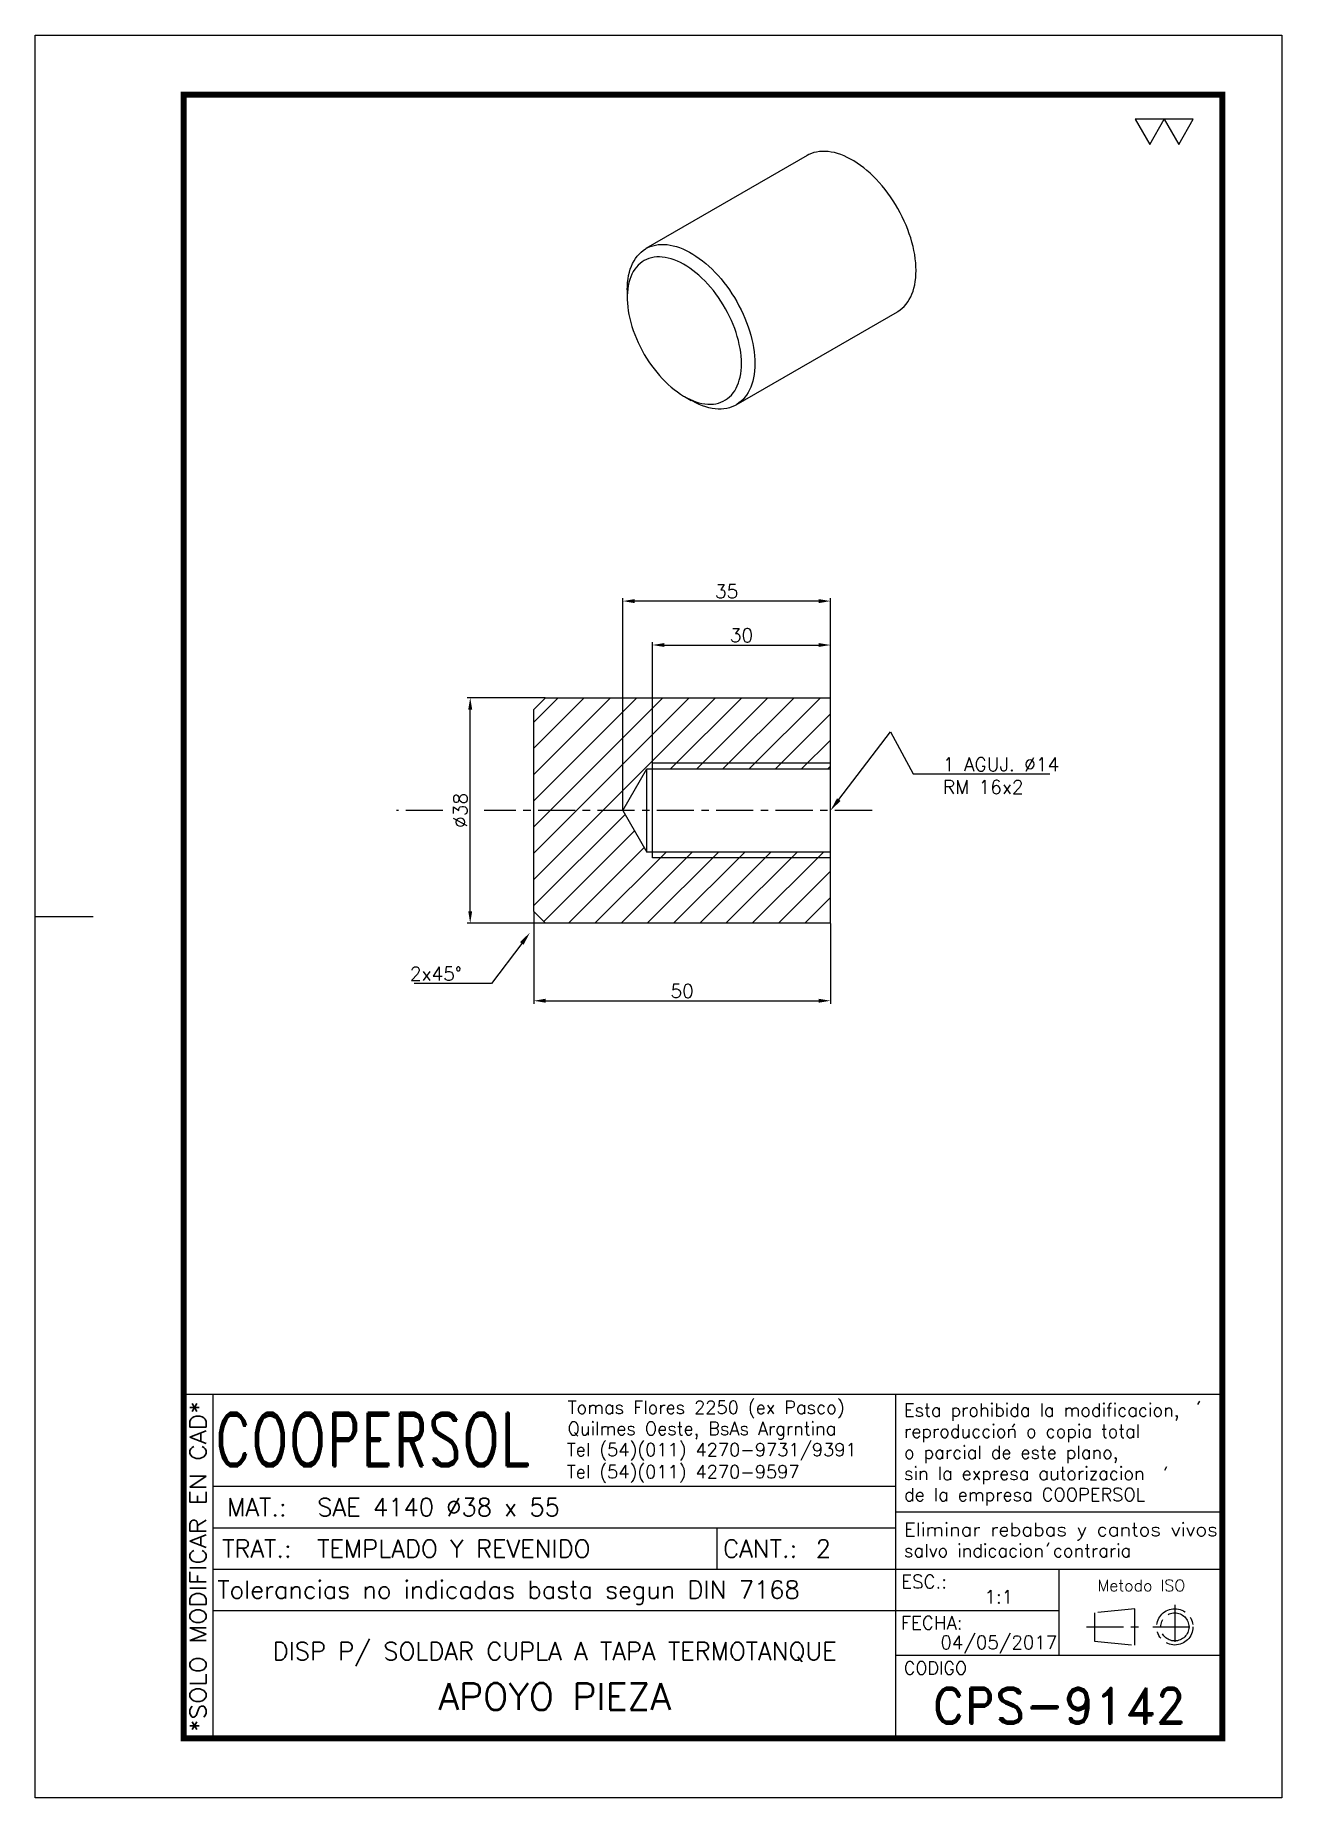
# Model space of a CAD drawing. Extents: x 0 to 210, y 0 to 297.
import ezdxf
from ezdxf import colors
from ezdxf.entities.mleader import LeaderData, LeaderLine
from ezdxf.enums import TextEntityAlignment as Align
from ezdxf.math import Vec2, Vec3

# ---------------------------------------------------------------- set-up
doc = ezdxf.new("R2010")
doc.units = 0
doc.header["$LTSCALE"] = 5
doc.header["$MEASUREMENT"] = 0
doc.linetypes.add('CENTER', pattern=[2, 1.25, -0.25, 0.25, -0.25])
doc.layers.get('0').update_dxf_attribs({"linetype": 'CONTINUOUS'})
doc.layers.get('DEFPOINTS').update_dxf_attribs({"linetype": 'CONTINUOUS'})
for name, color, linetype in [('1', 1, 'CENTER'), ('CL', 1, 'CENTER'), ('CO', 3, 'CONTINUOUS'), ('FI', 1, 'CONTINUOUS'), ('RY', 5, 'CONTINUOUS')]:
    doc.layers.add(name, color=color, linetype=linetype)
doc.styles.add('ROMAND', font='ROMAND')
doc.styles.add('ROMANS', font='ROMANS.SHX')
doc.dimstyles.new('1', dxfattribs={"dimtxt": 2.3, "dimasz": 2, "dimexe": 0.5, "dimexo": 0.0625, "dimgap": 0.5, "dimtad": 1, "dimdec": 4, "dimdsep": 46, "dimtxsty": 'ROMANS', "dimcen": -2, "dimclrt": 7, "dimadec": 0, "dimazin": 0, "dimtfac": 0.869565, "dimtdec": 4, "dimtmove": 0, "dimatfit": 3, "dimfxl": 1, "dimtolj": 1, "dimarcsym": 0})

# ---------------------------------------------------------------- blocks, each defined once
blk = doc.blocks.new('A4G')
blk.add_line((0, 148.5), (9.75, 148.5))
blk.add_lwpolyline([(0, 297), (210, 297), (210, 0), (0, 0)], close=True)
at = {"const_width": 1}
blk.add_lwpolyline([(25, 287), (200, 287), (200, 10), (25, 10)], close=True, dxfattribs=at)
blk = doc.blocks.new('COOPERSOLROT-02')
for p, q in [((0, 58), (175, 58)), ((0, 0), (0, 58)), ((5, 0), (5, 58)), ((120, 0), (120, 58)), ((175, 0), (175, 58)), ((5, 42.5), (120, 42.5)), ((120, 38.19), (175, 38.19)), ((5, 35.5), (120, 35.5)), ((89.89, 28.5), (89.89, 35.5)), ((5, 28.5), (175, 28.5)), ((147.5, 14), (147.5, 28.5)), ((147.5, 21.5), (5, 21.5)), ((120, 14), (175, 14)), ((0, 0), (175, 0))]:
    blk.add_line(p, q)
at = {"color": 1, "linetype": 'CENTER'}
blk.add_line((166.98, 22.51), (166.98, 15.06), dxfattribs=at)
for points in [[(152.09, 18.79), (161.93, 18.79)], [(163.26, 18.79), (170.71, 18.79)]]:
    blk.add_lwpolyline(points, dxfattribs=at)
at = {"layer": '1'}
for points in [[(170.85, 56.26), (171.21, 56.85)], [(139.66, 52.43), (140.02, 53.02)], [(165.28, 45.22), (165.64, 45.81)], [(145.46, 32.42), (145.82, 33.01)]]:
    blk.add_lwpolyline(points, dxfattribs=at)
blk.add_lwpolyline([(160.25, 18.79), (160.25, 21.83), (153.47, 21.16), (153.47, 16.41), (160.25, 15.74)], close=True, dxfattribs=at)
for radius in [3.05, 2.37]:
    blk.add_circle((166.98, 18.79), radius, dxfattribs=at)
at = {"style": 'ROMANS', "width": 0.996387}
blk.add_text('*SOLO MODIFICAR EN CAD*', height=2.7, rotation=90, dxfattribs=at).set_placement((3.77, 1.09), (3.77, 56.81), align=Align.FIT)
at = {"style": 'ROMAND', "width": 0.75}
blk.add_text('COOPERSOL', height=9, dxfattribs=at).set_placement((5.26, 45.85))
at = {"style": 'ROMANS'}
for s, p in [('MAT.:', (7.32, 37.47)), ('TRAT.:', (6.5, 30.47)), ('CANT.:', (90.89, 30.47)), ('Tolerancias no indicadas basta segun DIN 7168', (5.7, 23.56))]:
    blk.add_text(s, height=3, dxfattribs=at).set_placement(p)
for tag, height, style, p in [('CONJUNTO', 2.3, 'ROMANS', (62.5, 17.5)), ('SUBCONJUNTO', 3, 'ROMANS', (62.5, 11.5)), ('DENOMINACION', 4.5, 'ROMANS', (62.5, 4.75)), ('COD-PLA', 6, 'ROMAND', (147.5, 5.5))]:
    blk.add_attdef(tag, text='', height=height, dxfattribs=dict(style=style)).set_placement(p, align=Align.MIDDLE)
at = {"layer": '1', "style": 'ROMANS'}
for s, height, p in [('Tomas Flores 2250 (ex Pasco)', 2.2, (64.69, 54.68)), ('Esta prohibida la modificacion,', 2.2, (121.36, 54.23)), ('Quilmes Oeste, BsAs Argrntina', 2.2, (64.69, 51.12)), ('reproduccion o copia total', 2.2, (121.36, 50.67)), ('Tel (54)(011) 4270-9731/9391', 2.2, (64.55, 47.56)), ('o parcial de este plano,', 2.2, (121.36, 47.11)), ('Tel (54)(011) 4270-9597', 2.2, (64.55, 43.83)), ('sin la expresa autorizacion ', 2.2, (121.36, 43.55)), ('de la empresa COOPERSOL', 2.2, (121.36, 39.99)), ('salvo indicacion contraria', 2.2, (121.36, 30.54)), ('ESC.:', 2.25, (120.89, 25.29)), ('FECHA:', 2.25, (120.81, 18.36)), ('CODIGO', 2.16, (121.33, 10.78))]:
    blk.add_text(s, height=height, dxfattribs=at).set_placement(p)
at = {"layer": '1', "style": 'ROMANS', "width": 0.96139}
blk.add_text('Eliminar rebabas y cantos vivos', height=2.2, dxfattribs=at).set_placement((121.34, 34.1), (174.21, 34.1), align=Align.FIT)
at = {"layer": '1', "style": 'ROMANS'}
blk.add_text('Metodo ISO', height=1.948, dxfattribs=at).set_placement((161.34, 25.77), align=Align.MIDDLE)
for tag, p in [('MAT', (22.51, 37.47)), ('TRAT', (22.51, 30.47)), ('CANT', (106.49, 30.47))]:
    blk.add_attdef(tag, p, '', height=3, dxfattribs=at)
for tag, p in [('ESC', (137.33, 22.73)), ('FECHA', (137.33, 15.06))]:
    blk.add_attdef(tag, text='', height=2.25, dxfattribs=at).set_placement(p, align=Align.CENTER)
blk = doc.blocks.new('*D6')
at = {"layer": 'CO', "color": 0, "lineweight": -2}
for p, q in [((83.98, 149.31), (83.98, 133.8)), ((133.98, 147.31), (133.98, 133.8)), ((85.98, 134.3), (131.98, 134.3))]:
    blk.add_line(p, q, dxfattribs=at)
at = {"layer": 'CO', "color": 0}
for points in [[(85.98, 134.64), (85.98, 133.97), (83.98, 134.3)], [(131.98, 134.64), (131.98, 133.97), (133.98, 134.3)]]:
    blk.add_solid(points, dxfattribs=at)
at = {"layer": 'DEFPOINTS', "color": 0}
for p in [(83.98, 149.37), (133.98, 147.37), (133.98, 134.3)]:
    blk.add_point(p, dxfattribs=at)
at = {"layer": 'CO', "color": 7, "insert": (108.98, 135.95), "char_height": 2.3, "attachment_point": 5, "style": 'ROMANS'}
blk.add_mtext('\\A1;50', dxfattribs=at)
blk = doc.blocks.new('*D7')
at = {"layer": 'CO', "color": 0, "lineweight": -2}
for p, q in [((103.98, 174.43), (103.98, 194.75)), ((105.98, 194.25), (131.98, 194.25)), ((133.98, 185.43), (133.98, 194.75))]:
    blk.add_line(p, q, dxfattribs=at)
at = {"layer": 'CO', "color": 0}
for points in [[(105.98, 194.58), (105.98, 193.92), (103.98, 194.25)], [(131.98, 194.58), (131.98, 193.92), (133.98, 194.25)]]:
    blk.add_solid(points, dxfattribs=at)
at = {"layer": 'DEFPOINTS', "color": 0}
for p in [(133.98, 194.25), (133.98, 185.37), (103.98, 174.37)]:
    blk.add_point(p, dxfattribs=at)
at = {"layer": 'CO', "color": 7, "insert": (118.98, 195.9), "char_height": 2.3, "attachment_point": 5, "style": 'ROMANS'}
blk.add_mtext('\\A1;30', dxfattribs=at)
blk = doc.blocks.new('*D8')
at = {"layer": 'CO', "color": 0, "lineweight": -2}
for p, q in [((98.98, 166.43), (98.98, 202.15)), ((133.98, 185.43), (133.98, 202.15)), ((131.98, 201.65), (100.98, 201.65))]:
    blk.add_line(p, q, dxfattribs=at)
at = {"layer": 'CO', "color": 0}
for points in [[(100.98, 201.98), (100.98, 201.31), (98.98, 201.65)], [(131.98, 201.98), (131.98, 201.31), (133.98, 201.65)]]:
    blk.add_solid(points, dxfattribs=at)
at = {"layer": 'DEFPOINTS', "color": 0}
for p in [(98.98, 201.65), (133.98, 185.37), (98.98, 166.37)]:
    blk.add_point(p, dxfattribs=at)
at = {"layer": 'CO', "color": 7, "insert": (116.48, 203.3), "char_height": 2.3, "attachment_point": 5, "style": 'ROMANS'}
blk.add_mtext('\\A1;35', dxfattribs=at)
blk = doc.blocks.new('*D9')
at = {"layer": 'CO', "color": 0, "lineweight": -2}
for p, q in [((85.92, 185.37), (72.78, 185.37)), ((73.28, 149.37), (73.28, 183.37)), ((85.92, 147.37), (72.78, 147.37))]:
    blk.add_line(p, q, dxfattribs=at)
at = {"layer": 'CO', "color": 0}
for points in [[(72.95, 183.37), (73.61, 183.37), (73.28, 185.37)], [(72.95, 149.37), (73.61, 149.37), (73.28, 147.37)]]:
    blk.add_solid(points, dxfattribs=at)
at = {"layer": 'DEFPOINTS', "color": 0}
for p in [(73.28, 185.37), (85.98, 185.37), (85.98, 147.37)]:
    blk.add_point(p, dxfattribs=at)
at = {"layer": 'CO', "color": 7, "insert": (71.63, 166.37), "char_height": 2.3, "attachment_point": 5, "rotation": 90, "style": 'ROMANS'}
blk.add_mtext('\\A1;%%C38', dxfattribs=at)

msp = doc.modelspace()

# ---------------------------------------------------------------- hatches: boundary and pattern name
at = {"layer": 'RY'}
h = msp.add_hatch(dxfattribs=at)
h.set_pattern_fill('ANSI31', color=256, scale=25, style=0)
h.set_pattern_definition([(45, (12750.426, -11905.4418), (-2.2097087, 2.2097087), [])])
h.paths.add_polyline_path([(133.98243, 185.36796), (85.98243, 185.36796), (83.98243, 183.36796), (83.98243, 166.36796), (98.98243, 166.36796), (103.02388, 173.36796), (103.98243, 173.36796), (103.98243, 174.36796), (133.98243, 174.36796)])
h.paths.add_polyline_path([(133.98243, 158.36796), (103.98243, 158.36796), (103.98243, 159.36796), (103.02388, 159.36796), (98.98243, 166.36796), (83.98243, 166.36796), (83.98243, 149.36796), (85.98243, 147.36796), (133.98243, 147.36796)])
h.paths.add_polyline_path([(133.98243, 159.36796), (103.98243, 159.36796), (103.98243, 158.36796), (133.98243, 158.36796)], flags=17)
h.paths.add_polyline_path([(133.98243, 174.36796), (103.98243, 174.36796), (103.98243, 173.36796), (133.98243, 173.36796)], flags=17)

# ---------------------------------------------------------------- linework, layer by layer
for p, q in [((83.98243, 183.36796), (85.98243, 185.36796)), ((85.98243, 185.36796), (133.98243, 185.36796)), ((133.98243, 147.36796), (133.98243, 185.36796)), ((83.98243, 149.36796), (83.98243, 183.36796)), ((98.98243, 166.36796), (103.02388, 173.36796)), ((103.02388, 173.36796), (133.98243, 173.36796)), ((103.02388, 159.36796), (103.02388, 173.36796)), ((98.98243, 166.36796), (103.02388, 159.36796)), ((133.98243, 159.36796), (103.02388, 159.36796)), ((85.98243, 147.36796), (83.98243, 149.36796)), ((133.98243, 147.36796), (85.98243, 147.36796))]:
    msp.add_line(p, q)
at = {"layer": 'CL'}
for p, q in [((68.68668, 166.36796), (60.86368, 166.36796)), ((140.97328, 166.36796), (75.62353, 166.36796))]:
    msp.add_line(p, q, dxfattribs=at)
at = {"layer": 'CO'}
for points in [[(187.74912, 278.60654), (190.19327, 282.83994), (185.30497, 282.83994)], [(192.63743, 278.60654), (195.08158, 282.83994), (190.19327, 282.83994)]]:
    msp.add_lwpolyline(points, close=True, dxfattribs=at)
at = {"layer": 'FI'}
for p, q in [((130.04007, 276.7284), (102.88717, 261.05336)), ((99.73853, 254.09412), (99.73853, 252.78787)), ((118.08593, 234.72547), (145.23883, 250.40051)), ((109.35362, 236.13224), (110.4848, 235.47901)), ((103.98243, 174.36796), (133.98243, 174.36796)), ((103.98243, 158.36796), (103.98243, 174.36796)), ((133.98243, 158.36796), (103.98243, 158.36796))]:
    msp.add_line(p, q, dxfattribs=at)
at = {"layer": 'FI', "flags": 128}
for points in [[(148.38748, 257.35975), (148.37322, 258.0069), (148.33051, 258.66879), (148.25944, 259.34366), (148.16022, 260.02973), (148.03309, 260.72516), (147.8784, 261.42813), (147.69656, 262.13676), (147.48805, 262.84918), (147.25342, 263.5635), (146.9933, 264.27781), (146.70837, 264.99024), (146.3994, 265.69888), (146.06719, 266.40187), (145.71264, 267.09733), (145.33667, 267.78342), (144.9403, 268.45832), (144.52456, 269.12025), (144.09057, 269.76744), (143.63947, 270.39819), (143.17246, 271.01081), (142.69077, 271.60368), (142.19569, 272.17524), (141.68853, 272.72396), (141.17063, 273.2484), (140.64337, 273.74715), (140.10814, 274.2189), (139.56637, 274.6624), (139.01948, 275.07647), (138.46894, 275.46001), (137.91619, 275.812), (137.36271, 276.13152), (136.80997, 276.41771), (136.25942, 276.66981), (135.71254, 276.88717), (135.17076, 277.06919), (134.63553, 277.2154), (134.10827, 277.32541), (133.59037, 277.39893), (133.08321, 277.43577), (132.58813, 277.43582), (132.10645, 277.39908), (131.63944, 277.32566), (131.18834, 277.21574), (130.75434, 277.06963), (130.33861, 276.8877), (130.04007, 276.7284)], [(99.73853, 254.09412), (99.75278, 254.72482), (99.79549, 255.33739), (99.86656, 255.93021), (99.96579, 256.50171), (100.09292, 257.05037), (100.2476, 257.57473), (100.42945, 258.07341), (100.63796, 258.54509), (100.87258, 258.98851), (101.13271, 259.4025), (101.41763, 259.78595), (101.72661, 260.13786), (102.05881, 260.45729), (102.41337, 260.74339), (102.78933, 260.99541), (103.18571, 261.21266), (103.60144, 261.39459), (104.03543, 261.54071), (104.48654, 261.65062), (104.95355, 261.72404), (105.43523, 261.76078), (105.93031, 261.76073), (106.43747, 261.7239), (106.95537, 261.65038), (107.48263, 261.54037), (108.01786, 261.39415), (108.55964, 261.21213), (109.10652, 260.99478), (109.65707, 260.74267), (110.20981, 260.45648), (110.76329, 260.13696), (111.31604, 259.78497), (111.86658, 259.40143), (112.41347, 258.98736), (112.95524, 258.54387), (113.49047, 258.07212), (114.01773, 257.57336), (114.53563, 257.04893), (115.04279, 256.50021), (115.53787, 255.92865), (116.01956, 255.33577), (116.48657, 254.72315), (116.93767, 254.09241), (117.37166, 253.44521), (117.7874, 252.78329), (118.18377, 252.10838), (118.55973, 251.42229), (118.91429, 250.72683), (119.2465, 250.02385), (119.55547, 249.3152), (119.8404, 248.60278), (120.10052, 247.88846), (120.33515, 247.17415), (120.54366, 246.46173), (120.7255, 245.7531), (120.88019, 245.05013), (121.00732, 244.35469), (121.10654, 243.66863), (121.17761, 242.99376), (121.22032, 242.33187), (121.23457, 241.68472)], [(118.97183, 241.68472), (118.95748, 242.29943), (118.91448, 242.92888), (118.84294, 243.57119), (118.74309, 244.22443), (118.61522, 244.88666), (118.45972, 245.55591), (118.27704, 246.23017), (118.06774, 246.90743), (117.83244, 247.58567), (117.57184, 248.26287), (117.28671, 248.93701), (116.97792, 249.60607), (116.64637, 250.26806), (116.29307, 250.921), (115.91906, 251.56295), (115.52546, 252.19198), (115.11344, 252.80622), (114.68425, 253.40384), (114.23914, 253.98305), (113.77947, 254.54213), (113.30658, 255.0794), (112.82191, 255.59327), (112.32689, 256.0822), (111.823, 256.54473), (111.31175, 256.97947), (110.79465, 257.38514), (110.27326, 257.76053), (109.74913, 258.1045), (109.22383, 258.41604), (108.69892, 258.69421), (108.17596, 258.93819), (107.65653, 259.14724), (107.14216, 259.32075), (106.6344, 259.4582), (106.13476, 259.55916), (105.64473, 259.62336), (105.16577, 259.65058), (104.69932, 259.64076), (104.24676, 259.59391), (103.80945, 259.51019), (103.38868, 259.38983), (102.98573, 259.23321), (102.60178, 259.04078), (102.23799, 258.81312), (101.89544, 258.55091), (101.57515, 258.25494), (101.27808, 257.92608), (101.00511, 257.56532), (100.75706, 257.17373), (100.53468, 256.75248), (100.33862, 256.30284), (100.16946, 255.82614), (100.02773, 255.3238), (99.91382, 254.79732), (99.8281, 254.24828), (99.77081, 253.67832), (99.74212, 253.08912), (99.74212, 252.48246), (99.77081, 251.86015), (99.8281, 251.22403), (99.91382, 250.57602), (100.02773, 249.91803), (100.16946, 249.25205), (100.33862, 248.58004), (100.53468, 247.90403), (100.75706, 247.22603), (101.00511, 246.54805), (101.27808, 245.87213), (101.57515, 245.20028), (101.89544, 244.53451), (102.23799, 243.8768), (102.60178, 243.22911), (102.98573, 242.59339), (103.38868, 241.97152), (103.80945, 241.36536), (104.24676, 240.77672), (104.69932, 240.20737), (105.16577, 239.65899), (105.64473, 239.13322), (106.13476, 238.63163), (106.6344, 238.15573), (107.14216, 237.70692), (107.65653, 237.28656), (108.17596, 236.89589), (108.69892, 236.53608), (109.22383, 236.2082), (109.74913, 235.91323), (110.27326, 235.65206), (110.79465, 235.42546), (111.31175, 235.2341), (111.823, 235.07857), (112.32689, 234.95932), (112.82191, 234.87671), (113.30658, 234.83098), (113.77947, 234.82228), (114.23914, 234.85062), (114.68425, 234.91593), (115.11344, 235.01801), (115.52546, 235.15655), (115.91906, 235.33114), (116.29307, 235.54127), (116.64637, 235.78629), (116.97792, 236.06549), (117.28671, 236.37802), (117.57184, 236.72296), (117.83244, 237.09928), (118.06774, 237.50584), (118.27704, 237.94145), (118.45972, 238.4048), (118.61522, 238.8945), (118.74309, 239.4091), (118.84294, 239.94706), (118.91448, 240.50677), (118.95748, 241.08657), (118.97183, 241.68472)], [(145.23883, 250.40051), (145.33667, 250.45846), (145.71264, 250.71048), (146.06719, 250.99658), (146.3994, 251.31601), (146.70837, 251.66791), (146.9933, 252.05137), (147.25342, 252.46536), (147.48805, 252.90878), (147.69656, 253.38045), (147.8784, 253.87914), (148.03309, 254.4035), (148.16022, 254.95216), (148.25944, 255.52366), (148.33051, 256.11648), (148.37322, 256.72905), (148.38748, 257.35975)], [(121.23457, 241.68472), (121.22032, 241.05402), (121.17761, 240.44145), (121.10654, 239.84863), (121.00732, 239.27713), (120.88019, 238.72847), (120.7255, 238.2041), (120.54366, 237.70542), (120.33515, 237.23374), (120.10052, 236.79032), (119.8404, 236.37634), (119.55547, 235.99288), (119.2465, 235.64097), (118.91429, 235.32154), (118.55973, 235.03544), (118.18377, 234.78343), (117.7874, 234.56617), (117.37166, 234.38424), (116.93767, 234.23813), (116.48657, 234.12821), (116.01956, 234.05479), (115.53787, 234.01805), (115.04279, 234.0181), (114.53563, 234.05494), (114.01773, 234.12846), (113.49047, 234.23847), (112.95524, 234.38468), (112.41347, 234.5667), (111.86658, 234.78406), (111.31604, 235.03616), (110.76329, 235.32235), (110.4848, 235.47901)]]:
    msp.add_lwpolyline(points, dxfattribs=at)

# ---------------------------------------------------------------- block references
msp.add_blockref('A4G', (0, 0))
ref = msp.add_blockref('COOPERSOLROT-02', (25, 10))
ref.add_attrib('COD-PLA', 'CPS-9142', dxfattribs={"height": 6, "style": 'ROMAND'}).set_placement((172.5, 15.5), align=Align.MIDDLE)
ref.add_attrib('FECHA', '04/05/2017', dxfattribs={"layer": '1', "height": 2.25, "style": 'ROMANS'}).set_placement((162.33468, 25.061), align=Align.CENTER)
ref.add_attrib('MAT', 'SAE 4140 %%c38 x 55', (47.50529, 47.46815), dxfattribs={"layer": '1', "height": 3, "style": 'ROMANS'})
ref.add_attrib('TRAT', 'TEMPLADO Y REVENIDO', (47.50529, 40.46815), dxfattribs={"layer": '1', "height": 3, "style": 'ROMANS'})
ref.add_attrib('ESC', '1:1', dxfattribs={"layer": '1', "height": 2.25, "style": 'ROMANS'}).set_placement((162.33468, 32.72855), align=Align.CENTER)
ref.add_attrib('CANT', '2', (131.49059, 40.46815), dxfattribs={"layer": '1', "height": 3, "style": 'ROMANS'})
ref.add_attrib('DENOMINACION', 'APOYO PIEZA', dxfattribs={"height": 4.5, "style": 'ROMANS'}).set_placement((87.5, 17.03781), align=Align.MIDDLE)
ref.add_attrib('SUBCONJUNTO', 'DISP P/ SOLDAR CUPLA A TAPA TERMOTANQUE', dxfattribs={"height": 3, "style": 'ROMANS'}).set_placement((87.5, 24.47785), align=Align.MIDDLE)

# ---------------------------------------------------------------- dimensions: what is measured, and where the dimension line sits
at = {"layer": 'CO'}
for base, p1, p2, picture, middle in [((98.98243, 201.64532), (133.98243, 185.36796), (98.98243, 166.36796), '*D8', (116.48243, 203.29532)), ((133.98243, 194.24956), (103.98243, 174.36796), (133.98243, 185.36796), '*D7', (118.98243, 195.89956)), ((133.98243, 134.3029), (83.98243, 149.36796), (133.98243, 147.36796), '*D6', (108.98243, 135.9529))]:
    dim = msp.add_linear_dim(base=base, p1=p1, p2=p2, dimstyle='1', dxfattribs=at)
    dim.commit()
    dim.dimension.update_dxf_attribs({"geometry": picture, "text_midpoint": middle})
dim = msp.add_linear_dim(base=(73.2791, 185.36796), p1=(85.98243, 147.36796), p2=(85.98243, 185.36796), angle=90, text='%%C<>', dimstyle='1', dxfattribs=at)
dim.commit()
dim.dimension.update_dxf_attribs({"geometry": '*D9', "text_midpoint": (71.6291, 166.36796)})

# ---------------------------------------------------------------- leaders
ml = msp.add_multileader_mtext('Standard', dxfattribs=at)
ml.set_content('1 AGUJ. %%C14\\PRM 16x2', color=7, style='ROMANS')
ml.set_leader_properties(color=256, linetype='ByLayer', lineweight=-1)
ml.build(insert=Vec2(0, 0))
ml.multileader.update_dxf_attribs({"text_left_attachment_type": 6, "text_right_attachment_type": 5, "dogleg_length": 4, "arrow_head_size": 2.3})
ctx = ml.context
ctx.base_point, ctx.char_height, ctx.arrow_head_size, ctx.landing_gap_size, ctx.plane_origin = Vec3(151.90225, 172.52209), 2.3, 2.3, 1, Vec3(133.98243, 166.36796)
ctx.left_attachment, ctx.right_attachment = 6, 5
notes = []
notes.append((ctx, [(0, (1, 1, 0), (147.90225, 172.52209), (1, 0), 4, [(0, [(133.98243, 166.36796), (144.06958, 179.60463)], 0, [])])]))
ctx.mtext.insert, ctx.mtext.flow_direction = Vec3(152.90225, 175.28209), 5
ml = msp.add_multileader_mtext('Standard', dxfattribs=at)
ml.set_content('2x45%%D', color=7, style='ROMANS')
ml.set_leader_properties(color=256, linetype='ByLayer', lineweight=-1)
ml.build(insert=Vec2(0, 0))
ml.multileader.update_dxf_attribs({"text_left_attachment_type": 6, "text_right_attachment_type": 5, "dogleg_length": 4, "arrow_head_size": 2.3})
ctx = ml.context
ctx.base_point, ctx.char_height, ctx.arrow_head_size, ctx.landing_gap_size, ctx.plane_origin = Vec3(62.22938, 137.2329), 2.3, 2.3, 1, Vec3(83.35173, 145.80311)
ctx.left_attachment, ctx.right_attachment, ctx.text_align_type = 6, 5, 2
notes.append((ctx, [(0, (1, 1, 0), (76.88176, 137.2329), (-1, 0), 4, [(0, [(83.35173, 145.80311)], 0, [])])]))
ctx.mtext.insert, ctx.mtext.alignment, ctx.mtext.flow_direction = Vec3(71.88176, 139.9929), 3, 5
for ctx, leaders in notes:
    for number, flags, end, landing, length, lines in leaders:
        leader = LeaderData()
        leader.index, (leader.has_last_leader_line, leader.has_dogleg_vector, leader.attachment_direction) = number, flags
        leader.last_leader_point, leader.dogleg_vector, leader.dogleg_length = Vec3(end), Vec3(landing), length
        for number, points, colour, breaks in lines:
            line = LeaderLine()
            line.index, line.vertices, line.color, line.breaks = number, Vec3.list(points), colors.encode_raw_color(colour), breaks
            leader.lines.append(line)
        ctx.leaders.append(leader)

doc.saveas('drawing.dxf')
